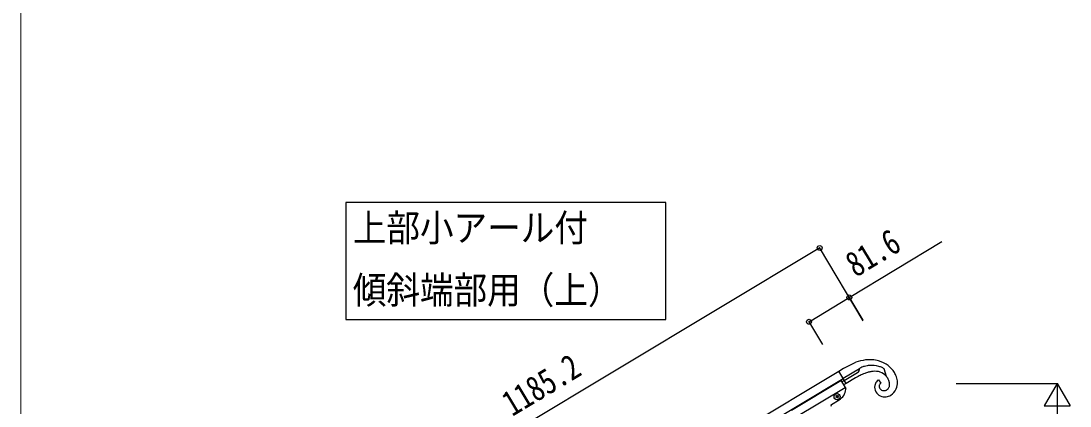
# Model space of a CAD drawing. Units: millimetres, scale not verified. Extents: x -4015 to 4015, y -2862 to 2860.
# Drawn here: x -3965 to -2147, y -689 to -22 of the extents above; entities that cross this region are included whole.
import ezdxf
from ezdxf.enums import TextEntityAlignment as Align

# ---------------------------------------------------------------- set-up
doc = ezdxf.new("R2010")
doc.units = ezdxf.units.MM
doc.header["$LTSCALE"] = 10
doc.layers.add('0-3_YKK_A1', color=4, linetype='Continuous')
doc.layers.add('0-4_YKK_D', color=6, linetype='Continuous')
doc.layers.add('0-5_YKK_ZWAK', color=92, linetype='Continuous', lineweight=18)
doc.styles.add('ＭＳ ゴシック', font='')
doc.styles.get('ＭＳ ゴシック').set_extended_font_data('MS Gothic')

msp = doc.modelspace()

# ---------------------------------------------------------------- linework, layer by layer
at = {"layer": '0-3_YKK_A1'}
for p, q in [((-2538.82, -623.43), (-2517.98, -613.42)), ((-3494.07, -1196.45), (-2547.71, -628.71)), ((-2534.85, -650.21), (-2547.71, -628.77)), ((-2511.66, -624.6), (-2539.98, -641.62)), ((-2537.92, -645.05), (-2515.07, -631.32)), ((-2512.23, -628.1), (-2512.17, -627.94)), ((-2511.66, -625.87), (-2511.64, -625.63)), ((-2470.46, -623.68), (-2469.58, -624.22)), ((-2469.58, -624.22), (-2465.2, -637.36)), ((-3486.36, -1209.31), (-2539.99, -641.58)), ((-2629.54, -696.47), (-2543.79, -645.02)), ((-2543.79, -645.02), (-2535.39, -659.02)), ((-2537.93, -645.01), (-2542.25, -647.59)), ((-2534.85, -650.15), (-2539.16, -652.74)), ((-2518.78, -640.55), (-2534.83, -650.2)), ((-2513.91, -637.78), (-2518.78, -640.55)), ((-2478.7, -643.88), (-2474.51, -649.35)), ((-2475.36, -649.99), (-2475.48, -650.09)), ((-2462.77, -640.97), (-2463.07, -640.46)), ((-2622.34, -708.47), (-2536.59, -657.03)), ((-2549.41, -671.74), (-2548.58, -671.24)), ((-2473.95, -661.27), (-2473.6, -661.49)), ((-2464.87, -661.56), (-2464.67, -661.45)), ((-2464.67, -661.45), (-2464.04, -661.11)), ((-2462.85, -660.24), (-2462.46, -659.9)), ((-2560.34, -686.44), (-2547.05, -678.46)), ((-2551.38, -674.04), (-2552.2, -674.54))]:
    msp.add_line(p, q, dxfattribs=at)
msp.add_lwpolyline([(-3402, -336.47), (-3402, -539.01), (-2847.45, -539.01), (-2847.45, -336.47)], close=True, dxfattribs=at)
for points in [[(-2547.71, -628.77), (-2539.15, -623.62), (-2538.82, -623.43)], [(-2511.64, -625.63), (-2511.67, -624.18), (-2511.67, -624.16)], [(-2551.55, -671.9), (-2552.04, -671.08), (-2551.22, -670.59), (-2550.72, -671.41)], [(-2548.58, -671.24), (-2548.09, -672.07), (-2548.91, -672.56)], [(-2552.2, -674.54), (-2552.7, -673.71), (-2551.87, -673.22)], [(-2549.24, -673.88), (-2548.75, -674.7), (-2549.57, -675.2), (-2550.06, -674.37)]]:
    msp.add_lwpolyline(points, dxfattribs=at)
msp.add_circle((-2550.39, -672.89), 5.3, dxfattribs=at)
for centre, radius, start, end in [((-2489.51, -695.25), 86.64, 97.73194, 109.18156), ((-2494.3, -672.68), 63.66, 75.6239, 96.19496), ((-2492.64, -661.16), 52.1, 53.66916, 74.24021), ((-2519.29, -624.74), 7.82, 302.68139, 334.55983), ((-2425.28, -809.49), 193.24, 115.0084, 117.30015), ((-2521.17, -624.52), 9.63, 339.15131, 343.73436), ((-2522.98, -624.39), 11.41, 345.68732, 352.56075), ((-2476.03, -687.56), 72.76, 117.0469, 119.33865), ((-2512.41, -624.29), 0.75, 9.85731, 12.14907), ((-2491.79, -660.17), 41.23, 105.68406, 114.8465), ((-2460.37, -742.75), 117.98, 110.97673, 113.26849), ((-2489.6, -674.34), 55.49, 94.74108, 103.90352), ((-2474.9, -709.06), 81.33, 105.334, 109.91705), ((-2478.82, -701.77), 73.28, 99.29829, 103.88134), ((-2491.67, -676.9), 57.91, 76.46905, 92.48574), ((-2481.54, -696.79), 67.96, 95.42627, 97.71803), ((-2484.81, -677.85), 48.81, 86.83255, 93.70598), ((-2485.3, -662.57), 33.61, 73.11203, 84.56165), ((-2500.21, -696.19), 78.76, 71.42105, 73.7128), ((-2483.51, -653.43), 24.36, 41.2544, 70.88205), ((-2501.82, -689.94), 73.44, 66.38366, 68.67541), ((-2496.89, -671.66), 54.78, 61.15666, 63.44842), ((-2511.54, -671.47), 57.54, 32.60845, 39.48189), ((-2493.11, -658.02), 49.91, 32.80053, 51.09621), ((-2496.08, -656.84), 51.82, 20.76038, 29.92282), ((-2468.9, -656.51), 16.56, 170.29332, 208.8855), ((-2465.7, -657.9), 19.97, 156.46128, 167.9109), ((-2470.15, -656.61), 15.38, 129.14282, 154.25202), ((-2469.33, -658.76), 17.59, 122.17774, 126.76079), ((-2469.44, -654.75), 7.96, 169.6662, 210.4821), ((-2470.07, -655.07), 7.41, 148.09787, 166.39356), ((-2468.36, -656.71), 9.74, 140.58953, 145.17258), ((-2470.22, -655.48), 7.53, 134.24934, 138.83239), ((-2470.98, -655), 6.66, 122.02416, 131.1866), ((-2498.34, -661.19), 40.92, 25.04191, 29.62496), ((-2494.73, -658.33), 36.45, 18.78796, 23.37101), ((-2486.23, -654.54), 27.19, 12.40305, 16.9861), ((-2473.93, -651.81), 14.6, 347.01075, 3.02744), ((-2488.79, -653.78), 29.56, 5.31674, 9.89979), ((-2475.89, -648.55), 30.12, 338.35139, 1.19376), ((-2485.94, -650.87), 40.27, 4.19542, 17.92995), ((-2552.37, -672.4), 0.96, 300.96, 30.96), ((-2549.9, -670.91), 0.96, 210.96, 300.96), ((-2548.42, -673.38), 0.96, 120.96, 210.96), ((-2559.91, -657.03), 25, 300.96, 352.46005), ((-2537.11, -660.04), 2, 352.46005, 30.96), ((-2467.33, -654.48), 18.94, 211.96426, 276.65289), ((-2468.97, -654.22), 8.64, 211.92473, 234.7671), ((-2469.22, -653.61), 9.02, 240.94759, 288.3867), ((-2473.22, -643.1), 20.26, 289.74414, 294.32719), ((-2468.81, -650.88), 22.71, 279.29733, 299.86839), ((-2470.64, -650.71), 12.31, 302.39582, 309.26925), ((-2476, -646.26), 19.21, 314.78825, 317.08), ((-2470.37, -652.23), 11.03, 319.88207, 344.99126), ((-2471.8, -648.3), 26.47, 302.71426, 334.5927), ((-2559.31, -688.15), 2, 120.96, 210.96), ((-2550.89, -674.87), 0.96, 30.96, 120.96)]:
    msp.add_arc(centre, radius, start, end, dxfattribs=at)
at = {"layer": '0-4_YKK_D'}
for p, q in [((-2580.63, -415.29), (-3596.94, -1024.98)), ((-2505.01, -541.35), (-2581.15, -414.43)), ((-2505.42, -540.65), (-2529.81, -500.2)), ((-2575.39, -582.63), (-2599.69, -542.35)), ((-2344.32, -649.9), (-2168.17, -649.9)), ((-2169.17, -649.9), (-2191.67, -688.87)), ((-2169.17, -649.9), (-2146.67, -688.87)), ((-2169.17, -649.9), (-2169.17, -727.84)), ((-2191.67, -688.87), (-2146.67, -688.87))]:
    msp.add_line(p, q, dxfattribs=at)
msp.add_lwpolyline([(-2599.17, -543.21), (-2529.3, -501.06), (-2368.83, -404.27)], dxfattribs=at)
for centre in [(-2580.63, -415.29), (-2529.3, -501.06), (-2599.17, -543.21)]:
    msp.add_circle(centre, 4.25, dxfattribs=at)
at = {"layer": '0-5_YKK_ZWAK', "color": 7}
msp.add_line((-3965.28, -2489.9), (-3965.28, 2810.1), dxfattribs=at)

# ---------------------------------------------------------------- texts
at = {"layer": '0-3_YKK_A1', "style": 'ＭＳ ゴシック', "width": 0.9}
for s, p in [('上部小アール付', (-3389.98, -418.28)), ('傾斜端部用（上）', (-3389.98, -526.08))]:
    msp.add_text(s, height=47.42, dxfattribs=at).set_placement(p, align=Align.BOTTOM_LEFT)
at = {"layer": '0-4_YKK_D', "style": 'ＭＳ ゴシック', "width": 0.8}
for s, rotation, p in [('81.6', 31.097, (-2511.34, -478.55)), ('1185.2', 30.96, (-3106.98, -719.39))]:
    msp.add_text(s, height=43.99, rotation=rotation, dxfattribs=at).set_placement(p, align=Align.BOTTOM_LEFT)

doc.saveas('drawing.dxf')
